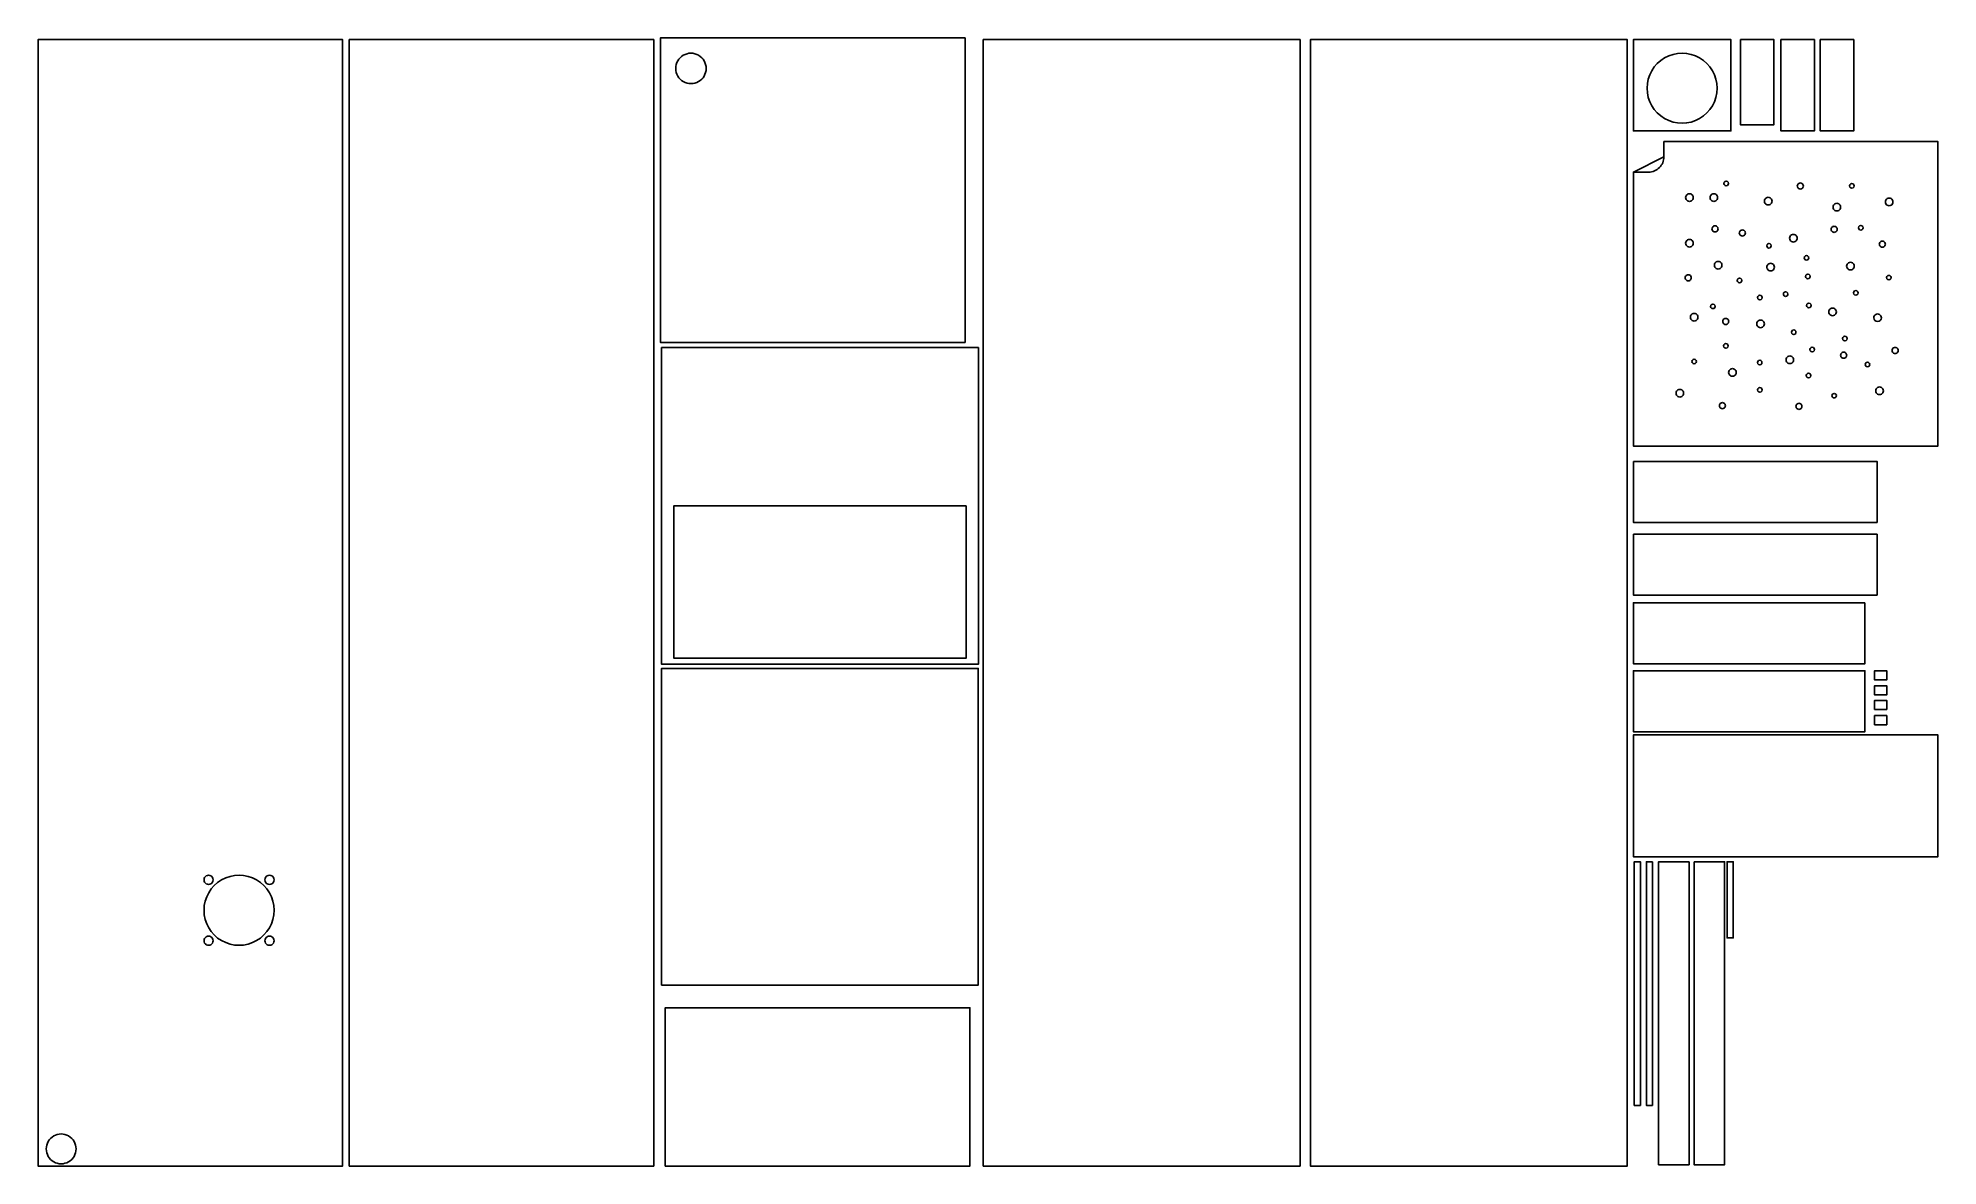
# Model space of a CAD drawing. Extents: x 8 to 631, y 222 to 593.
import ezdxf

# ---------------------------------------------------------------- set-up
doc = ezdxf.new("R2010")
doc.units = 0
doc.layers.get('0').update_dxf_attribs({"linetype": 'CONTINUOUS'})

msp = doc.modelspace()

# ---------------------------------------------------------------- linework, layer by layer
at = {"color": 7}
for points in [[(212.047802, 492.989264), (212.047802, 592.989233), (312.047805, 592.989233), (312.047805, 492.989264), (212.047802, 492.989264), (212.047802, 492.989264)], [(7.691421, 222.486816), (7.691421, 592.486793), (107.691422, 592.486793), (107.691422, 222.486816), (7.691421, 222.486816), (7.691421, 222.486816)], [(209.866038, 592.486793), (209.866038, 222.486816), (109.866041, 222.486816), (109.866041, 592.486793), (209.866038, 592.486793), (209.866038, 592.486793)], [(422.009739, 592.486793), (422.009739, 222.486816), (318.00975, 222.486816), (318.00975, 592.486793), (422.009739, 592.486793), (422.009739, 592.486793)], [(425.446021, 222.486816), (425.446021, 592.486793), (529.44601, 592.486793), (529.44601, 222.486816), (425.446021, 222.486816), (425.446021, 222.486816)], [(531.457069, 562.486816), (531.457069, 592.486793), (563.457062, 592.486793), (563.457062, 562.486816), (531.457069, 562.486816), (531.457069, 562.486816)], [(566.613915, 592.486793), (577.613921, 592.486793), (577.613921, 564.486815), (566.613915, 564.486815), (566.613915, 592.486793), (566.613915, 592.486793)], [(590.891207, 592.486793), (590.891207, 562.486816), (579.8912, 562.486816), (579.8912, 592.486793), (590.891207, 592.486793), (590.891207, 592.486793)], [(603.801688, 562.486816), (592.801682, 562.486816), (592.801682, 592.486793), (603.801688, 592.486793), (603.801688, 562.486816), (603.801688, 562.486816)], [(227.0478, 582.989253), (227.0478, 582.989253)], [(558.957057, 576.486816), (558.957057, 576.486816)], [(541.457078, 553.938576), (541.457078, 558.938574), (631.457067, 558.938574), (631.457067, 458.938577), (531.457069, 458.938577), (531.457069, 548.938273), (531.457069, 548.938273)], [(562.687216, 545.223794), (562.687216, 545.223794)], [(587.268574, 544.360981), (587.268574, 544.360981)], [(603.929732, 544.418501), (603.929732, 544.418501)], [(551.107836, 540.564598), (551.107836, 540.564598)], [(559.10782, 540.564598), (559.10782, 540.564598)], [(576.992242, 539.414179), (576.992242, 539.414179)], [(599.490744, 537.437949), (599.490744, 537.437949)], [(616.681689, 539.126574), (616.681689, 539.126574)], [(559.255874, 530.26835), (559.255874, 530.26835)], [(606.863319, 530.670996), (606.863319, 530.670996)], [(551.107836, 525.564597), (551.107836, 525.564597)], [(568.229157, 528.945368), (568.229157, 528.945368)], [(576.722325, 524.746342), (576.722325, 524.746342)], [(585.21775, 527.21974), (585.21775, 527.21974)], [(598.370124, 530.15331), (598.370124, 530.15331)], [(614.188369, 525.264031), (614.188369, 525.264031)], [(560.541255, 518.361516), (560.541255, 518.361516)], [(577.764543, 517.756078), (577.764543, 517.756078)], [(589.031814, 520.777397), (589.031814, 520.777397)], [(603.969582, 518.073911), (603.969582, 518.073911)], [(550.455197, 514.220009), (550.455197, 514.220009)], [(567.05881, 513.357196), (567.05881, 513.357196)], [(589.491977, 514.680178), (589.491977, 514.680178)], [(616.066642, 514.277532), (616.066642, 514.277532)], [(573.731249, 507.720143), (573.731249, 507.720143)], [(582.186824, 508.870563), (582.186824, 508.870563)], [(605.195188, 509.273209), (605.195188, 509.273209)], [(552.660905, 501.2778), (552.660905, 501.2778)], [(558.315622, 504.844096), (558.315622, 504.844096)], [(562.764658, 499.897296), (562.764658, 499.897296)], [(574.46133, 499.092003), (574.46133, 499.092003)], [(589.837107, 505.131703), (589.837107, 505.131703)], [(598.102436, 503.003428), (598.102436, 503.003428)], [(612.885321, 501.105235), (612.885321, 501.105235)], [(584.832799, 496.330998), (584.832799, 496.330998)], [(601.628887, 494.260246), (601.628887, 494.260246)], [(212.421634, 491.311791), (316.421629, 491.311791), (316.421629, 387.31179), (212.421634, 387.31179), (212.421634, 491.311791), (212.421634, 491.311791)], [(552.160892, 486.725003), (552.160892, 486.725003)], [(562.572182, 491.844364), (562.572182, 491.844364)], [(584.067327, 487.300211), (584.067327, 487.300211)], [(590.930012, 490.636425), (590.930012, 490.636425)], [(601.476262, 488.795755), (601.476262, 488.795755)], [(618.387412, 490.348821), (618.387412, 490.348821)], [(565.200461, 483.158705), (565.200461, 483.158705)], [(573.673732, 486.379876), (573.673732, 486.379876)], [(589.722073, 482.123327), (589.722073, 482.123327)], [(609.049102, 485.747145), (609.049102, 485.747145)], [(547.944181, 476.313712), (547.944181, 476.313712)], [(573.731249, 477.406609), (573.731249, 477.406609)], [(598.120131, 475.508419), (598.120131, 475.508419)], [(613.518035, 477.119005), (613.518035, 477.119005)], [(561.67178, 472.229725), (561.67178, 472.229725)], [(586.808411, 471.999644), (586.808411, 471.999644)], [(531.457069, 453.887062), (611.457079, 453.887062), (611.457079, 433.887062), (531.457069, 433.887062), (531.457069, 453.887062), (531.457069, 453.887062)], [(312.421637, 439.311791), (216.421631, 439.311791), (216.421631, 389.311789), (312.421637, 389.311789), (312.421637, 439.311791), (312.421637, 439.311791)], [(531.457069, 430.016974), (611.457079, 430.016974), (611.457079, 410.016972), (531.457069, 410.016972), (531.457069, 430.016974), (531.457069, 430.016974)], [(607.457058, 407.473879), (607.457058, 387.473879), (531.457069, 387.473879), (531.457069, 407.473879), (607.457058, 407.473879), (607.457058, 407.473879)], [(316.390528, 281.927514), (212.390536, 281.927514), (212.390536, 385.927516), (316.390528, 385.927516), (316.390528, 281.927514), (316.390528, 281.927514)], [(531.457069, 365.141748), (531.457069, 385.141747), (607.457058, 385.141747), (607.457058, 365.141748), (531.457069, 365.141748), (531.457069, 365.141748)], [(614.634421, 382.141747), (610.634429, 382.141747), (610.634429, 385.141747), (614.634421, 385.141747), (614.634421, 382.141747), (614.634421, 382.141747)], [(614.634421, 377.228459), (610.634429, 377.228459), (610.634429, 380.228459), (614.634421, 380.228459), (614.634421, 377.228459), (614.634421, 377.228459)], [(614.634421, 372.440074), (610.634429, 372.440074), (610.634429, 375.440073), (614.634421, 375.440073), (614.634421, 372.440074), (614.634421, 372.440074)], [(614.634421, 370.405042), (614.634421, 367.405043), (610.634429, 367.405043), (610.634429, 370.405042), (614.634421, 370.405042), (614.634421, 370.405042)], [(531.457069, 324.083852), (531.457069, 364.083855), (631.457067, 364.083855), (631.457067, 324.083852), (531.457069, 324.083852), (531.457069, 324.083852)], [(531.756027, 242.417787), (531.756027, 322.417784), (533.756023, 322.417784), (533.756023, 242.417787), (531.756027, 242.417787), (531.756027, 242.417787)], [(537.714331, 322.417784), (537.714331, 242.417787), (535.714335, 242.417787), (535.714335, 322.417784), (537.714331, 322.417784), (537.714331, 322.417784)], [(549.724721, 322.417784), (549.724721, 222.917786), (539.724713, 222.917786), (539.724713, 322.417784), (549.724721, 322.417784), (549.724721, 322.417784)], [(551.390538, 322.417784), (561.390546, 322.417784), (561.390546, 222.917786), (551.390538, 222.917786), (551.390538, 322.417784), (551.390538, 322.417784)], [(562.23106, 297.417786), (562.23106, 322.417784), (564.231056, 322.417784), (564.231056, 297.417786), (562.23106, 297.417786), (562.23106, 297.417786)], [(65.191423, 316.486813), (65.191423, 316.486813)], [(85.191422, 316.486813), (85.191422, 316.486813)], [(85.191422, 306.486814), (85.191422, 306.486814)], [(65.191423, 296.486814), (65.191423, 296.486814)], [(85.191422, 296.486814), (85.191422, 296.486814)], [(313.633697, 222.486816), (213.633682, 222.486816), (213.633682, 274.486816), (313.633697, 274.486816), (313.633697, 222.486816), (313.633697, 222.486816)], [(20.191421, 228.105553), (20.191421, 228.105553)]]:
    msp.add_lwpolyline(points, close=True, dxfattribs=at)
for points in [[(219.547315, 587.32078), (218.000064, 586.427243), (217.0472, 584.775981), (217.047801, 582.989253)], [(224.548286, 587.32078), (223.001034, 588.214318), (221.094567, 588.214318), (219.547315, 587.32078)], [(227.0478, 582.989253), (227.048401, 584.775981), (226.095537, 586.427243), (224.548286, 587.32078)], [(541.702906, 586.458118), (538.142679, 584.400637), (535.951921, 580.5988), (535.957074, 576.486816)], [(553.211226, 586.458118), (549.650999, 588.515599), (545.263132, 588.515599), (541.702906, 586.458118)], [(558.957057, 576.486816), (558.96221, 580.5988), (556.771452, 584.400637), (553.211226, 586.458118)], [(217.047801, 582.989253), (217.0472, 581.202525), (218.000064, 579.551263), (219.547315, 578.657726)], [(224.548286, 578.657726), (226.095537, 579.551263), (227.048401, 581.202525), (227.0478, 582.989253)], [(219.547315, 578.657726), (221.094567, 577.764189), (223.001034, 577.764189), (224.548286, 578.657726)], [(535.957074, 576.486816), (535.951921, 572.374832), (538.142679, 568.572996), (541.702906, 566.515515)], [(553.211226, 566.515515), (556.771452, 568.572996), (558.96221, 572.374832), (558.957057, 576.486816)], [(541.702906, 566.515515), (545.263132, 564.458034), (549.650999, 564.458034), (553.211226, 566.515515)], [(531.457069, 548.938273), (531.457069, 548.938273), (536.457059, 548.938578), (536.457059, 548.938578)], [(536.457059, 548.938578), (537.783145, 548.938573), (539.054919, 549.465355), (539.992604, 550.403037)], [(539.992604, 550.403037), (540.93029, 551.340719), (541.457077, 552.612491), (541.457078, 553.938576)], [(561.561196, 545.876282), (561.328623, 545.741514), (561.185956, 545.492589), (561.187233, 545.223794)], [(561.187233, 545.223794), (561.185956, 544.954999), (561.328623, 544.706073), (561.561196, 544.571306)], [(562.313253, 545.876282), (562.08068, 546.011049), (561.793769, 546.011049), (561.561196, 545.876282)], [(561.561196, 544.571306), (561.793769, 544.436538), (562.08068, 544.436538), (562.313253, 544.571306)], [(562.687216, 545.223794), (562.688493, 545.492589), (562.545826, 545.741514), (562.313253, 545.876282)], [(562.313253, 544.571306), (562.545826, 544.706073), (562.688493, 544.954999), (562.687216, 545.223794)], [(585.768002, 545.228663), (585.45831, 545.049588), (585.267867, 544.718719), (585.268578, 544.360981)], [(585.268578, 544.360981), (585.267867, 544.003243), (585.45831, 543.672374), (585.768002, 543.493299)], [(586.76915, 545.228663), (586.459457, 545.407737), (586.077695, 545.407737), (585.768002, 545.228663)], [(585.768002, 543.493299), (586.077695, 543.314225), (586.459457, 543.314225), (586.76915, 543.493299)], [(587.268574, 544.360981), (587.269285, 544.718719), (587.078842, 545.049588), (586.76915, 545.228663)], [(586.76915, 543.493299), (587.078842, 543.672374), (587.269285, 544.003243), (587.268574, 544.360981)], [(602.803713, 545.070989), (602.57114, 544.936221), (602.428472, 544.687296), (602.429749, 544.418501)], [(602.429749, 544.418501), (602.428472, 544.149706), (602.57114, 543.90078), (602.803713, 543.766013)], [(603.555769, 545.070989), (603.323196, 545.205756), (603.036285, 545.205756), (602.803713, 545.070989)], [(602.803713, 543.766013), (603.036285, 543.631245), (603.323196, 543.631245), (603.555769, 543.766013)], [(603.929732, 544.418501), (603.931009, 544.687296), (603.788342, 544.936221), (603.555769, 545.070989)], [(603.555769, 543.766013), (603.788342, 543.90078), (603.931009, 544.149706), (603.929732, 544.418501)], [(549.232829, 541.647134), (548.846076, 541.423842), (548.607827, 541.011182), (548.607827, 540.564598)], [(548.607827, 540.564598), (548.607827, 540.118015), (548.846076, 539.705354), (549.232829, 539.482063)], [(550.482833, 541.647134), (550.096081, 541.870426), (549.619582, 541.870426), (549.232829, 541.647134)], [(549.232829, 539.482063), (549.619582, 539.258771), (550.096081, 539.258771), (550.482833, 539.482063)], [(551.107836, 540.564598), (551.107836, 541.011182), (550.869586, 541.423842), (550.482833, 541.647134)], [(550.482833, 539.482063), (550.869586, 539.705354), (551.107836, 540.118015), (551.107836, 540.564598)], [(557.231416, 541.651211), (556.843947, 541.42683), (556.606084, 541.012344), (556.607839, 540.564598)], [(556.607839, 540.564598), (556.606084, 540.116853), (556.843947, 539.702367), (557.231416, 539.477986)], [(558.484243, 541.651211), (558.096774, 541.875591), (557.618885, 541.875591), (557.231416, 541.651211)], [(557.231416, 539.477986), (557.618885, 539.253605), (558.096774, 539.253605), (558.484243, 539.477986)], [(559.10782, 540.564598), (559.109574, 541.012344), (558.871712, 541.42683), (558.484243, 541.651211)], [(558.484243, 539.477986), (558.871712, 539.702367), (559.109574, 540.116853), (559.10782, 540.564598)], [(575.115838, 540.500791), (574.728369, 540.27641), (574.490507, 539.861924), (574.492261, 539.414179)], [(574.492261, 539.414179), (574.490507, 538.966433), (574.728369, 538.551947), (575.115838, 538.327566)], [(576.368665, 540.500791), (575.981196, 540.725172), (575.503307, 540.725172), (575.115838, 540.500791)], [(575.115838, 538.327566), (575.503307, 538.103186), (575.981196, 538.103186), (576.368665, 538.327566)], [(576.992242, 539.414179), (576.993996, 539.861924), (576.756134, 540.27641), (576.368665, 540.500791)], [(576.368665, 538.327566), (576.756134, 538.551947), (576.993996, 538.966433), (576.992242, 539.414179)], [(597.61434, 538.524561), (597.226871, 538.30018), (596.989008, 537.885694), (596.990763, 537.437949)], [(596.990763, 537.437949), (596.989008, 536.990203), (597.226871, 536.575717), (597.61434, 536.351336)], [(598.867166, 538.524561), (598.479697, 538.748942), (598.001809, 538.748942), (597.61434, 538.524561)], [(599.490744, 537.437949), (599.492498, 537.885694), (599.254636, 538.30018), (598.867166, 538.524561)], [(598.867166, 536.351336), (599.254636, 536.575717), (599.492498, 536.990203), (599.490744, 537.437949)], [(614.805286, 540.213187), (614.417816, 539.988806), (614.179954, 539.57432), (614.181708, 539.126574)], [(614.181708, 539.126574), (614.179954, 538.678829), (614.417816, 538.264343), (614.805286, 538.039962)], [(616.058112, 540.213187), (615.670643, 540.437568), (615.192755, 540.437568), (614.805286, 540.213187)], [(614.805286, 538.039962), (615.192755, 537.815581), (615.670643, 537.815581), (616.058112, 538.039962)], [(616.681689, 539.126574), (616.683444, 539.57432), (616.445581, 539.988806), (616.058112, 540.213187)], [(616.058112, 538.039962), (616.445581, 538.264343), (616.683444, 538.678829), (616.681689, 539.126574)], [(557.755302, 531.136032), (557.445609, 530.956957), (557.255166, 530.626088), (557.255878, 530.26835)], [(557.255878, 530.26835), (557.255166, 529.910612), (557.445609, 529.579743), (557.755302, 529.400668)], [(558.756449, 531.136032), (558.446757, 531.315106), (558.064994, 531.315106), (557.755302, 531.136032)], [(559.255874, 530.26835), (559.256585, 530.626088), (559.066142, 530.956957), (558.756449, 531.136032)], [(558.756449, 529.400668), (559.066142, 529.579743), (559.256585, 529.910612), (559.255874, 530.26835)], [(596.869552, 531.020992), (596.55986, 530.841917), (596.369417, 530.511049), (596.370128, 530.15331)], [(597.870699, 531.020992), (597.561007, 531.200067), (597.179245, 531.200067), (596.869552, 531.020992)], [(597.61434, 536.351336), (598.001809, 536.126956), (598.479697, 536.126956), (598.867166, 536.351336)], [(598.370124, 530.15331), (598.370835, 530.511049), (598.180392, 530.841917), (597.870699, 531.020992)], [(605.738311, 531.32052), (605.506258, 531.186545), (605.363308, 530.938948), (605.363308, 530.670996)], [(605.363308, 530.670996), (605.363308, 530.403045), (605.506258, 530.155448), (605.738311, 530.021472)], [(606.488317, 531.32052), (606.256264, 531.454496), (605.970364, 531.454496), (605.738311, 531.32052)], [(606.863319, 530.670996), (606.863319, 530.938948), (606.720369, 531.186545), (606.488317, 531.32052)], [(606.488317, 530.021472), (606.720369, 530.155448), (606.863319, 530.403045), (606.863319, 530.670996)], [(549.232829, 526.647133), (548.846076, 526.423841), (548.607827, 526.011181), (548.607827, 525.564597)], [(548.607827, 525.564597), (548.607827, 525.118014), (548.846076, 524.705353), (549.232829, 524.482062)], [(550.482833, 526.647133), (550.096081, 526.870425), (549.619582, 526.870425), (549.232829, 526.647133)], [(549.232829, 524.482062), (549.619582, 524.25877), (550.096081, 524.25877), (550.482833, 524.482062)], [(551.107836, 525.564597), (551.107836, 526.011181), (550.869586, 526.423841), (550.482833, 526.647133)], [(550.482833, 524.482062), (550.869586, 524.705353), (551.107836, 525.118014), (551.107836, 525.564597)], [(557.755302, 529.400668), (558.064994, 529.221593), (558.446757, 529.221593), (558.756449, 529.400668)], [(566.728586, 529.81305), (566.418893, 529.633975), (566.22845, 529.303107), (566.229161, 528.945368)], [(566.229161, 528.945368), (566.22845, 528.58763), (566.418893, 528.256761), (566.728586, 528.077687)], [(567.729733, 529.81305), (567.42004, 529.992125), (567.038278, 529.992125), (566.728586, 529.81305)], [(566.728586, 528.077687), (567.038278, 527.898612), (567.42004, 527.898612), (567.729733, 528.077687)], [(568.229157, 528.945368), (568.229868, 529.303107), (568.039426, 529.633975), (567.729733, 529.81305)], [(567.729733, 528.077687), (568.039426, 528.256761), (568.229868, 528.58763), (568.229157, 528.945368)], [(575.596305, 525.39883), (575.363732, 525.264062), (575.221065, 525.015137), (575.222342, 524.746342)], [(575.222342, 524.746342), (575.221065, 524.477547), (575.363732, 524.228622), (575.596305, 524.093854)], [(576.348361, 525.39883), (576.115789, 525.533597), (575.828878, 525.533597), (575.596305, 525.39883)], [(575.596305, 524.093854), (575.828878, 523.959086), (576.115789, 523.959086), (576.348361, 524.093854)], [(576.722325, 524.746342), (576.723602, 525.015137), (576.580934, 525.264062), (576.348361, 525.39883)], [(576.348361, 524.093854), (576.580934, 524.228622), (576.723602, 524.477547), (576.722325, 524.746342)], [(583.342743, 528.302276), (582.95599, 528.078984), (582.717741, 527.666324), (582.717741, 527.21974)], [(582.717741, 527.21974), (582.717741, 526.773157), (582.95599, 526.360496), (583.342743, 526.137205)], [(584.592747, 528.302276), (584.205995, 528.525568), (583.729496, 528.525568), (583.342743, 528.302276)], [(583.342743, 526.137205), (583.729496, 525.913913), (584.205995, 525.913913), (584.592747, 526.137205)], [(585.21775, 527.21974), (585.21775, 527.666324), (584.9795, 528.078984), (584.592747, 528.302276)], [(584.592747, 526.137205), (584.9795, 526.360496), (585.21775, 526.773157), (585.21775, 527.21974)], [(596.370128, 530.15331), (596.369417, 529.795572), (596.55986, 529.464704), (596.869552, 529.285629)], [(596.869552, 529.285629), (597.179245, 529.106554), (597.561007, 529.106554), (597.870699, 529.285629)], [(597.870699, 529.285629), (598.180392, 529.464704), (598.370835, 529.795572), (598.370124, 530.15331)], [(605.738311, 530.021472), (605.970364, 529.887497), (606.256264, 529.887497), (606.488317, 530.021472)], [(612.687777, 526.13177), (612.378074, 525.95268), (612.187637, 525.621786), (612.188373, 525.264031)], [(612.188373, 525.264031), (612.187637, 524.906276), (612.378074, 524.575381), (612.687777, 524.396291)], [(613.688965, 526.13177), (613.379262, 526.310861), (612.99748, 526.310861), (612.687777, 526.13177)], [(612.687777, 524.396291), (612.99748, 524.2172), (613.379262, 524.2172), (613.688965, 524.396291)], [(614.188369, 525.264031), (614.189105, 525.621786), (613.998668, 525.95268), (613.688965, 526.13177)], [(613.688965, 524.396291), (613.998668, 524.575381), (614.189105, 524.906276), (614.188369, 525.264031)], [(558.664851, 519.448128), (558.277382, 519.223747), (558.039519, 518.809261), (558.041274, 518.361516)], [(558.041274, 518.361516), (558.039519, 517.91377), (558.277382, 517.499284), (558.664851, 517.274903)], [(559.917678, 519.448128), (559.530209, 519.672509), (559.05232, 519.672509), (558.664851, 519.448128)], [(560.541255, 518.361516), (560.543009, 518.809261), (560.305147, 519.223747), (559.917678, 519.448128)], [(559.917678, 517.274903), (560.305147, 517.499284), (560.543009, 517.91377), (560.541255, 518.361516)], [(575.889536, 518.838614), (575.502784, 518.615322), (575.264534, 518.202662), (575.264534, 517.756078)], [(575.264534, 517.756078), (575.264534, 517.309495), (575.502784, 516.896835), (575.889536, 516.673543)], [(577.139541, 518.838614), (576.752788, 519.061906), (576.276289, 519.061906), (575.889536, 518.838614)], [(577.764543, 517.756078), (577.764543, 518.202662), (577.526294, 518.615322), (577.139541, 518.838614)], [(577.139541, 516.673543), (577.526294, 516.896835), (577.764543, 517.309495), (577.764543, 517.756078)], [(587.906805, 521.426921), (587.674753, 521.292945), (587.531803, 521.045348), (587.531803, 520.777397)], [(587.531803, 520.777397), (587.531803, 520.363181), (587.867592, 520.027392), (588.281808, 520.027392)], [(588.656811, 521.426921), (588.424758, 521.560897), (588.138858, 521.560897), (587.906805, 521.426921)], [(588.281808, 520.027392), (588.696025, 520.027392), (589.031814, 520.363181), (589.031814, 520.777397)], [(589.031814, 520.777397), (589.031814, 521.045348), (588.888864, 521.292945), (588.656811, 521.426921)], [(602.094575, 519.156447), (601.707822, 518.933155), (601.469573, 518.520495), (601.469573, 518.073911)], [(601.469573, 518.073911), (601.469573, 517.627328), (601.707822, 517.214668), (602.094575, 516.991376)], [(603.34458, 519.156447), (602.957827, 519.379739), (602.481328, 519.379739), (602.094575, 519.156447)], [(603.969582, 518.073911), (603.969582, 518.520495), (603.731332, 518.933155), (603.34458, 519.156447)], [(603.34458, 516.991376), (603.731332, 517.214668), (603.969582, 517.627328), (603.969582, 518.073911)], [(548.955179, 515.086045), (548.645774, 514.90741), (548.455173, 514.577279), (548.455173, 514.220009)], [(548.455173, 514.220009), (548.455173, 513.862739), (548.645774, 513.532608), (548.955179, 513.353973)], [(549.955191, 515.086045), (549.645786, 515.26468), (549.264584, 515.26468), (548.955179, 515.086045)], [(548.955179, 513.353973), (549.264584, 513.175338), (549.645786, 513.175338), (549.955191, 513.353973)], [(550.455197, 514.220009), (550.455197, 514.577279), (550.264596, 514.90741), (549.955191, 515.086045)], [(549.955191, 513.353973), (550.264596, 513.532608), (550.455197, 513.862739), (550.455197, 514.220009)], [(558.664851, 517.274903), (559.05232, 517.050523), (559.530209, 517.050523), (559.917678, 517.274903)], [(565.932782, 514.009709), (565.700204, 513.874935), (565.557539, 513.625999), (565.558827, 513.357196)], [(565.558827, 513.357196), (565.557539, 513.088394), (565.700204, 512.839458), (565.932782, 512.704684)], [(566.684855, 514.009709), (566.452278, 514.144483), (566.165359, 514.144483), (565.932782, 514.009709)], [(565.932782, 512.704684), (566.165359, 512.56991), (566.452278, 512.56991), (566.684855, 512.704684)], [(567.05881, 513.357196), (567.060098, 513.625999), (566.917433, 513.874935), (566.684855, 514.009709)], [(566.684855, 512.704684), (566.917433, 512.839458), (567.060098, 513.088394), (567.05881, 513.357196)], [(575.889536, 516.673543), (576.276289, 516.450251), (576.752788, 516.450251), (577.139541, 516.673543)], [(588.365949, 515.332691), (588.133372, 515.197916), (587.990706, 514.94898), (587.991994, 514.680178)], [(587.991994, 514.680178), (587.990706, 514.411376), (588.133372, 514.16244), (588.365949, 514.027665)], [(589.118023, 515.332691), (588.885445, 515.467465), (588.598526, 515.467465), (588.365949, 515.332691)], [(588.365949, 514.027665), (588.598526, 513.892891), (588.885445, 513.892891), (589.118023, 514.027665)], [(589.491977, 514.680178), (589.493265, 514.94898), (589.3506, 515.197916), (589.118023, 515.332691)], [(589.118023, 514.027665), (589.3506, 514.16244), (589.493265, 514.411376), (589.491977, 514.680178)], [(602.094575, 516.991376), (602.481328, 516.768084), (602.957827, 516.768084), (603.34458, 516.991376)], [(614.940623, 514.930019), (614.70805, 514.795252), (614.565382, 514.546327), (614.56666, 514.277532)], [(614.56666, 514.277532), (614.565382, 514.008736), (614.70805, 513.759811), (614.940623, 513.625044)], [(615.692679, 514.930019), (615.460106, 515.064787), (615.173196, 515.064787), (614.940623, 514.930019)], [(614.940623, 513.625044), (615.173196, 513.490276), (615.460106, 513.490276), (615.692679, 513.625044)], [(616.066642, 514.277532), (616.06792, 514.546327), (615.925252, 514.795252), (615.692679, 514.930019)], [(615.692679, 513.625044), (615.925252, 513.759811), (616.06792, 514.008736), (616.066642, 514.277532)], [(557.189602, 505.496584), (556.957029, 505.361816), (556.814362, 505.112891), (556.815639, 504.844096)], [(557.941659, 505.496584), (557.709086, 505.631351), (557.422175, 505.631351), (557.189602, 505.496584)], [(558.315622, 504.844096), (558.316899, 505.112891), (558.174232, 505.361816), (557.941659, 505.496584)], [(572.606241, 508.369667), (572.374188, 508.235692), (572.231238, 507.988095), (572.231238, 507.720143)], [(572.231238, 507.720143), (572.231238, 507.452192), (572.374188, 507.204595), (572.606241, 507.070619)], [(573.356246, 508.369667), (573.124194, 508.503643), (572.838293, 508.503643), (572.606241, 508.369667)], [(572.606241, 507.070619), (572.838293, 506.936644), (573.124194, 506.936644), (573.356246, 507.070619)], [(573.731249, 507.720143), (573.731249, 507.988095), (573.588299, 508.235692), (573.356246, 508.369667)], [(573.356246, 507.070619), (573.588299, 507.204595), (573.731249, 507.452192), (573.731249, 507.720143)], [(581.061816, 509.520087), (580.829763, 509.386111), (580.686813, 509.138514), (580.686813, 508.870563)], [(580.686813, 508.870563), (580.686813, 508.456346), (581.022602, 508.120558), (581.436819, 508.120558)], [(581.811821, 509.520087), (581.579769, 509.654062), (581.293868, 509.654062), (581.061816, 509.520087)], [(581.436819, 508.120558), (581.851035, 508.120558), (582.186824, 508.456346), (582.186824, 508.870563)], [(582.186824, 508.870563), (582.186824, 509.138514), (582.043874, 509.386111), (581.811821, 509.520087)], [(588.712098, 505.781227), (588.480046, 505.647251), (588.337096, 505.399654), (588.337096, 505.131703)], [(589.462104, 505.781227), (589.230051, 505.915202), (588.944151, 505.915202), (588.712098, 505.781227)], [(589.837107, 505.131703), (589.837107, 505.399654), (589.694156, 505.647251), (589.462104, 505.781227)], [(604.06916, 509.925722), (603.836583, 509.790948), (603.693918, 509.542012), (603.695206, 509.273209)], [(603.695206, 509.273209), (603.693918, 509.004407), (603.836583, 508.755471), (604.06916, 508.620697)], [(604.821234, 509.925722), (604.588657, 510.060496), (604.301737, 510.060496), (604.06916, 509.925722)], [(604.06916, 508.620697), (604.301737, 508.485923), (604.588657, 508.485923), (604.821234, 508.620697)], [(605.195188, 509.273209), (605.196476, 509.542012), (605.053811, 509.790948), (604.821234, 509.925722)], [(604.821234, 508.620697), (605.053811, 508.755471), (605.196476, 509.004407), (605.195188, 509.273209)], [(550.785898, 502.360336), (550.399145, 502.137044), (550.160896, 501.724384), (550.160896, 501.2778)], [(550.160896, 501.2778), (550.160896, 500.831217), (550.399145, 500.418556), (550.785898, 500.195265)], [(552.035902, 502.360336), (551.64915, 502.583628), (551.172651, 502.583628), (550.785898, 502.360336)], [(550.785898, 500.195265), (551.172651, 499.971973), (551.64915, 499.971973), (552.035902, 500.195265)], [(552.660905, 501.2778), (552.660905, 501.724384), (552.422655, 502.137044), (552.035902, 502.360336)], [(552.035902, 500.195265), (552.422655, 500.418556), (552.660905, 500.831217), (552.660905, 501.2778)], [(556.815639, 504.844096), (556.814362, 504.575301), (556.957029, 504.326375), (557.189602, 504.191608)], [(557.189602, 504.191608), (557.422175, 504.05684), (557.709086, 504.05684), (557.941659, 504.191608)], [(557.941659, 504.191608), (558.174232, 504.326375), (558.316899, 504.575301), (558.315622, 504.844096)], [(561.264086, 500.764978), (560.954394, 500.585903), (560.763951, 500.255034), (560.764662, 499.897296)], [(560.764662, 499.897296), (560.763951, 499.539558), (560.954394, 499.208689), (561.264086, 499.029614)], [(562.265233, 500.764978), (561.955541, 500.944053), (561.573779, 500.944053), (561.264086, 500.764978)], [(561.264086, 499.029614), (561.573779, 498.85054), (561.955541, 498.85054), (562.265233, 499.029614)], [(562.764658, 499.897296), (562.765369, 500.255034), (562.574926, 500.585903), (562.265233, 500.764978)], [(562.265233, 499.029614), (562.574926, 499.208689), (562.765369, 499.539558), (562.764658, 499.897296)], [(572.586323, 500.174539), (572.19957, 499.951247), (571.96132, 499.538587), (571.96132, 499.092003)], [(571.96132, 499.092003), (571.96132, 498.64542), (572.19957, 498.232759), (572.586323, 498.009468)], [(573.836327, 500.174539), (573.449575, 500.397831), (572.973075, 500.397831), (572.586323, 500.174539)], [(574.46133, 499.092003), (574.46133, 499.538587), (574.22308, 499.951247), (573.836327, 500.174539)], [(573.836327, 498.009468), (574.22308, 498.232759), (574.46133, 498.64542), (574.46133, 499.092003)], [(588.337096, 505.131703), (588.337096, 504.863752), (588.480046, 504.616154), (588.712098, 504.482179)], [(588.712098, 504.482179), (588.944151, 504.348203), (589.230051, 504.348203), (589.462104, 504.482179)], [(589.462104, 504.482179), (589.694156, 504.616154), (589.837107, 504.863752), (589.837107, 505.131703)], [(596.227429, 504.085964), (595.840676, 503.862672), (595.602427, 503.450012), (595.602427, 503.003428)], [(595.602427, 503.003428), (595.602427, 502.556845), (595.840676, 502.144184), (596.227429, 501.920893)], [(597.477434, 504.085964), (597.090681, 504.309256), (596.614182, 504.309256), (596.227429, 504.085964)], [(596.227429, 501.920893), (596.614182, 501.697601), (597.090681, 501.697601), (597.477434, 501.920893)], [(598.102436, 503.003428), (598.102436, 503.450012), (597.864186, 503.862672), (597.477434, 504.085964)], [(597.477434, 501.920893), (597.864186, 502.144184), (598.102436, 502.556845), (598.102436, 503.003428)], [(611.010314, 502.187771), (610.623561, 501.96448), (610.385311, 501.551819), (610.385312, 501.105235)], [(610.385312, 501.105235), (610.385312, 500.414877), (610.944958, 499.855231), (611.635316, 499.855231)], [(612.260318, 502.187771), (611.873566, 502.411063), (611.397067, 502.411063), (611.010314, 502.187771)], [(611.635316, 499.855231), (612.325674, 499.855231), (612.885321, 500.414877), (612.885321, 501.105235)], [(612.885321, 501.105235), (612.885321, 501.551819), (612.647071, 501.96448), (612.260318, 502.187771)], [(572.586323, 498.009468), (572.973075, 497.786176), (573.449575, 497.786176), (573.836327, 498.009468)], [(583.70779, 496.980522), (583.475738, 496.846546), (583.332788, 496.598949), (583.332788, 496.330998)], [(583.332788, 496.330998), (583.332788, 496.063047), (583.475738, 495.81545), (583.70779, 495.681474)], [(584.457796, 496.980522), (584.225743, 497.114497), (583.939843, 497.114497), (583.70779, 496.980522)], [(583.70779, 495.681474), (583.939843, 495.547498), (584.225743, 495.547498), (584.457796, 495.681474)], [(584.832799, 496.330998), (584.832799, 496.598949), (584.689848, 496.846546), (584.457796, 496.980522)], [(584.457796, 495.681474), (584.689848, 495.81545), (584.832799, 496.063047), (584.832799, 496.330998)], [(600.502859, 494.912759), (600.270282, 494.777984), (600.127617, 494.529048), (600.128904, 494.260246)], [(600.128904, 494.260246), (600.127617, 493.991444), (600.270282, 493.742507), (600.502859, 493.607733)], [(601.254933, 494.912759), (601.022356, 495.047533), (600.735436, 495.047533), (600.502859, 494.912759)], [(600.502859, 493.607733), (600.735436, 493.472959), (601.022356, 493.472959), (601.254933, 493.607733)], [(601.628887, 494.260246), (601.630175, 494.529048), (601.48751, 494.777984), (601.254933, 494.912759)], [(601.254933, 493.607733), (601.48751, 493.742507), (601.630175, 493.991444), (601.628887, 494.260246)], [(551.034863, 487.377516), (550.802286, 487.242741), (550.659621, 486.993805), (550.660909, 486.725003)], [(550.660909, 486.725003), (550.659621, 486.456201), (550.802286, 486.207264), (551.034863, 486.07249)], [(551.786937, 487.377516), (551.55436, 487.51229), (551.26744, 487.51229), (551.034863, 487.377516)], [(552.160892, 486.725003), (552.162179, 486.993805), (552.019514, 487.242741), (551.786937, 487.377516)], [(551.786937, 486.07249), (552.019514, 486.207264), (552.162179, 486.456201), (552.160892, 486.725003)], [(561.446154, 492.496877), (561.213577, 492.362103), (561.070911, 492.113167), (561.072199, 491.844364)], [(561.072199, 491.844364), (561.070911, 491.575562), (561.213577, 491.326626), (561.446154, 491.191852)], [(562.198228, 492.496877), (561.96565, 492.631651), (561.678731, 492.631651), (561.446154, 492.496877)], [(561.446154, 491.191852), (561.678731, 491.057078), (561.96565, 491.057078), (562.198228, 491.191852)], [(562.572182, 491.844364), (562.57347, 492.113167), (562.430805, 492.362103), (562.198228, 492.496877)], [(562.198228, 491.191852), (562.430805, 491.326626), (562.57347, 491.575562), (562.572182, 491.844364)], [(572.548724, 487.0294), (572.316671, 486.895424), (572.173721, 486.647827), (572.173721, 486.379876)], [(573.298729, 487.0294), (573.066677, 487.163376), (572.780776, 487.163376), (572.548724, 487.0294)], [(573.673732, 486.379876), (573.673732, 486.647827), (573.530782, 486.895424), (573.298729, 487.0294)], [(582.192321, 488.382747), (581.805568, 488.159455), (581.567318, 487.746795), (581.567318, 487.300211)], [(581.567318, 487.300211), (581.567318, 486.853628), (581.805568, 486.440967), (582.192321, 486.217676)], [(583.442325, 488.382747), (583.055572, 488.606039), (582.579073, 488.606039), (582.192321, 488.382747)], [(584.067327, 487.300211), (584.067327, 487.746795), (583.829078, 488.159455), (583.442325, 488.382747)], [(583.442325, 486.217676), (583.829078, 486.440967), (584.067327, 486.853628), (584.067327, 487.300211)], [(589.805004, 491.285949), (589.572951, 491.151973), (589.430001, 490.904376), (589.430001, 490.636425)], [(589.430001, 490.636425), (589.430001, 490.368474), (589.572951, 490.120877), (589.805004, 489.986901)], [(590.555009, 491.285949), (590.322957, 491.419925), (590.037056, 491.419925), (589.805004, 491.285949)], [(589.805004, 489.986901), (590.037056, 489.852926), (590.322957, 489.852926), (590.555009, 489.986901)], [(590.930012, 490.636425), (590.930012, 490.904376), (590.787062, 491.151973), (590.555009, 491.285949)], [(590.555009, 489.986901), (590.787062, 490.120877), (590.930012, 490.368474), (590.930012, 490.636425)], [(599.97569, 489.663436), (599.665997, 489.484362), (599.475554, 489.153493), (599.476266, 488.795755)], [(599.476266, 488.795755), (599.475554, 488.438016), (599.665997, 488.107148), (599.97569, 487.928073)], [(600.976837, 489.663436), (600.667145, 489.842511), (600.285382, 489.842511), (599.97569, 489.663436)], [(599.97569, 487.928073), (600.285382, 487.748998), (600.667145, 487.748998), (600.976837, 487.928073)], [(601.476262, 488.795755), (601.476973, 489.153493), (601.28653, 489.484362), (600.976837, 489.663436)], [(600.976837, 487.928073), (601.28653, 488.107148), (601.476973, 488.438016), (601.476262, 488.795755)], [(616.886841, 491.216503), (616.577148, 491.037428), (616.386705, 490.706559), (616.387416, 490.348821)], [(616.387416, 490.348821), (616.386705, 489.991083), (616.577148, 489.660214), (616.886841, 489.481139)], [(617.887988, 491.216503), (617.578295, 491.395577), (617.196533, 491.395577), (616.886841, 491.216503)], [(616.886841, 489.481139), (617.196533, 489.302064), (617.578295, 489.302064), (617.887988, 489.481139)], [(618.387412, 490.348821), (618.388123, 490.706559), (618.19768, 491.037428), (617.887988, 491.216503)], [(617.887988, 489.481139), (618.19768, 489.660214), (618.388123, 489.991083), (618.387412, 490.348821)], [(551.034863, 486.07249), (551.26744, 485.937716), (551.55436, 485.937716), (551.786937, 486.07249)], [(563.325454, 484.241241), (562.938702, 484.017949), (562.700452, 483.605288), (562.700452, 483.158705)], [(562.700452, 483.158705), (562.700452, 482.712121), (562.938702, 482.299461), (563.325454, 482.076169)], [(564.575459, 484.241241), (564.188706, 484.464532), (563.712207, 484.464532), (563.325454, 484.241241)], [(563.325454, 482.076169), (563.712207, 481.852877), (564.188706, 481.852877), (564.575459, 482.076169)], [(565.200461, 483.158705), (565.200461, 483.605288), (564.962212, 484.017949), (564.575459, 484.241241)], [(564.575459, 482.076169), (564.962212, 482.299461), (565.200461, 482.712121), (565.200461, 483.158705)], [(572.173721, 486.379876), (572.173721, 486.111925), (572.316671, 485.864328), (572.548724, 485.730352)], [(572.548724, 485.730352), (572.780776, 485.596377), (573.066677, 485.596377), (573.298729, 485.730352)], [(573.298729, 485.730352), (573.530782, 485.864328), (573.673732, 486.111925), (573.673732, 486.379876)], [(582.192321, 486.217676), (582.579073, 485.994384), (583.055572, 485.994384), (583.442325, 486.217676)], [(588.597065, 482.772851), (588.365012, 482.638875), (588.222062, 482.391278), (588.222062, 482.123327)], [(588.222062, 482.123327), (588.222062, 481.855376), (588.365012, 481.607779), (588.597065, 481.473803)], [(589.34707, 482.772851), (589.115018, 482.906827), (588.829117, 482.906827), (588.597065, 482.772851)], [(588.597065, 481.473803), (588.829117, 481.339828), (589.115018, 481.339828), (589.34707, 481.473803)], [(589.722073, 482.123327), (589.722073, 482.391278), (589.579123, 482.638875), (589.34707, 482.772851)], [(589.34707, 481.473803), (589.579123, 481.607779), (589.722073, 481.855376), (589.722073, 482.123327)], [(607.924094, 486.396669), (607.692041, 486.262694), (607.549091, 486.015096), (607.549091, 485.747145)], [(607.549091, 485.747145), (607.549091, 485.332929), (607.88488, 484.99714), (608.299097, 484.99714)], [(608.6741, 486.396669), (608.442047, 486.530645), (608.156146, 486.530645), (607.924094, 486.396669)], [(608.299097, 484.99714), (608.713313, 484.99714), (609.049102, 485.332929), (609.049102, 485.747145)], [(609.049102, 485.747145), (609.049102, 486.015096), (608.906152, 486.262694), (608.6741, 486.396669)], [(546.069174, 477.396248), (545.682422, 477.172956), (545.444172, 476.760296), (545.444172, 476.313712)], [(545.444172, 476.313712), (545.444172, 475.867129), (545.682422, 475.454468), (546.069174, 475.231177)], [(547.319179, 477.396248), (546.932426, 477.61954), (546.455927, 477.61954), (546.069174, 477.396248)], [(546.069174, 475.231177), (546.455927, 475.007885), (546.932426, 475.007885), (547.319179, 475.231177)], [(547.944181, 476.313712), (547.944181, 476.760296), (547.705932, 477.172956), (547.319179, 477.396248)], [(547.319179, 475.231177), (547.705932, 475.454468), (547.944181, 475.867129), (547.944181, 476.313712)], [(572.606241, 478.056133), (572.374188, 477.922158), (572.231238, 477.67456), (572.231238, 477.406609)], [(572.231238, 477.406609), (572.231238, 477.138658), (572.374188, 476.891061), (572.606241, 476.757085)], [(573.356246, 478.056133), (573.124194, 478.190109), (572.838293, 478.190109), (572.606241, 478.056133)], [(572.606241, 476.757085), (572.838293, 476.62311), (573.124194, 476.62311), (573.356246, 476.757085)], [(573.731249, 477.406609), (573.731249, 477.67456), (573.588299, 477.922158), (573.356246, 478.056133)], [(573.356246, 476.757085), (573.588299, 476.891061), (573.731249, 477.138658), (573.731249, 477.406609)], [(596.995123, 476.157943), (596.76307, 476.023968), (596.62012, 475.776371), (596.62012, 475.508419)], [(596.62012, 475.508419), (596.62012, 475.094203), (596.955909, 474.758414), (597.370126, 474.758414)], [(597.745129, 476.157943), (597.513076, 476.291919), (597.227176, 476.291919), (596.995123, 476.157943)], [(597.370126, 474.758414), (597.784342, 474.758414), (598.120131, 475.094203), (598.120131, 475.508419)], [(598.120131, 475.508419), (598.120131, 475.776371), (597.977181, 476.023968), (597.745129, 476.157943)], [(611.641631, 478.205618), (611.254162, 477.981237), (611.016299, 477.56675), (611.018054, 477.119005)], [(611.018054, 477.119005), (611.016299, 476.67126), (611.254162, 476.256773), (611.641631, 476.032393)], [(612.894458, 478.205618), (612.506989, 478.429998), (612.0291, 478.429998), (611.641631, 478.205618)], [(611.641631, 476.032393), (612.0291, 475.808012), (612.506989, 475.808012), (612.894458, 476.032393)], [(613.518035, 477.119005), (613.519789, 477.56675), (613.281927, 477.981237), (612.894458, 478.205618)], [(612.894458, 476.032393), (613.281927, 476.256773), (613.519789, 476.67126), (613.518035, 477.119005)], [(560.171762, 473.095761), (559.862357, 472.917126), (559.671756, 472.586995), (559.671756, 472.229725)], [(559.671756, 472.229725), (559.671756, 471.872455), (559.862357, 471.542324), (560.171762, 471.363689)], [(561.171774, 473.095761), (560.86237, 473.274396), (560.481167, 473.274396), (560.171762, 473.095761)], [(560.171762, 471.363689), (560.481167, 471.185054), (560.86237, 471.185054), (561.171774, 471.363689)], [(561.67178, 472.229725), (561.67178, 472.586995), (561.481179, 472.917126), (561.171774, 473.095761)], [(561.171774, 471.363689), (561.481179, 471.542324), (561.67178, 471.872455), (561.67178, 472.229725)], [(585.307839, 472.867325), (584.998146, 472.68825), (584.807704, 472.357382), (584.808415, 471.999644)], [(584.808415, 471.999644), (584.807704, 471.641905), (584.998146, 471.311037), (585.307839, 471.131962)], [(586.308986, 472.867325), (585.999294, 473.0464), (585.617532, 473.0464), (585.307839, 472.867325)], [(585.307839, 471.131962), (585.617532, 470.952887), (585.999294, 470.952887), (586.308986, 471.131962)], [(586.808411, 471.999644), (586.809122, 472.357382), (586.618679, 472.68825), (586.308986, 472.867325)], [(586.308986, 471.131962), (586.618679, 471.311037), (586.809122, 471.641905), (586.808411, 471.999644)], [(79.442463, 316.449108), (75.883822, 318.504186), (71.499023, 318.504186), (67.940382, 316.449108)], [(67.940382, 316.449108), (64.381741, 314.394031), (62.190136, 310.596226), (62.191423, 306.486814)], [(62.941157, 317.786618), (62.476921, 317.518465), (62.191094, 317.022931), (62.191423, 316.486813)], [(62.191423, 316.486813), (62.191094, 315.950696), (62.476921, 315.455162), (62.941157, 315.187009)], [(64.441689, 317.786618), (63.977452, 318.054772), (63.405394, 318.054772), (62.941157, 317.786618)], [(62.941157, 315.187009), (63.405394, 314.918855), (63.977452, 314.918855), (64.441689, 315.187009)], [(65.191423, 316.486813), (65.191752, 317.022931), (64.905925, 317.518465), (64.441689, 317.786618)], [(64.441689, 315.187009), (64.905925, 315.455162), (65.191752, 315.950696), (65.191423, 316.486813)], [(85.191422, 306.486814), (85.19271, 310.596226), (83.001104, 314.394031), (79.442463, 316.449108)], [(82.941157, 317.786618), (82.47692, 317.518465), (82.191094, 317.022931), (82.191423, 316.486813)], [(82.191423, 316.486813), (82.191094, 315.950696), (82.47692, 315.455162), (82.941157, 315.187009)], [(84.441688, 317.786618), (83.977451, 318.054772), (83.405393, 318.054772), (82.941157, 317.786618)], [(82.941157, 315.187009), (83.405393, 314.918855), (83.977451, 314.918855), (84.441688, 315.187009)], [(85.191422, 316.486813), (85.191751, 317.022931), (84.905925, 317.518465), (84.441688, 317.786618)], [(84.441688, 315.187009), (84.905925, 315.455162), (85.191751, 315.950696), (85.191422, 316.486813)], [(62.191423, 306.486814), (62.190136, 302.377401), (64.381741, 298.579597), (67.940382, 296.524519)], [(79.442463, 296.524519), (83.001104, 298.579597), (85.19271, 302.377401), (85.191422, 306.486814)], [(62.941157, 297.786619), (62.476921, 297.518465), (62.191094, 297.022931), (62.191423, 296.486814)], [(62.191423, 296.486814), (62.191094, 295.950696), (62.476921, 295.455163), (62.941157, 295.187009)], [(64.441689, 297.786619), (63.977452, 298.054773), (63.405394, 298.054773), (62.941157, 297.786619)], [(62.941157, 295.187009), (63.405394, 294.918855), (63.977452, 294.918855), (64.441689, 295.187009)], [(65.191423, 296.486814), (65.191752, 297.022931), (64.905925, 297.518465), (64.441689, 297.786619)], [(64.441689, 295.187009), (64.905925, 295.455163), (65.191752, 295.950696), (65.191423, 296.486814)], [(67.940382, 296.524519), (71.499023, 294.469441), (75.883822, 294.469441), (79.442463, 296.524519)], [(82.941157, 297.786619), (82.47692, 297.518465), (82.191094, 297.022931), (82.191423, 296.486814)], [(82.191423, 296.486814), (82.191094, 295.950696), (82.47692, 295.455163), (82.941157, 295.187009)], [(84.441688, 297.786619), (83.977451, 298.054773), (83.405393, 298.054773), (82.941157, 297.786619)], [(82.941157, 295.187009), (83.405393, 294.918855), (83.977451, 294.918855), (84.441688, 295.187009)], [(85.191422, 296.486814), (85.191751, 297.022931), (84.905925, 297.518465), (84.441688, 297.786619)], [(84.441688, 295.187009), (84.905925, 295.455163), (85.191751, 295.950696), (85.191422, 296.486814)], [(12.841421, 232.349077), (11.325356, 231.473777), (10.391421, 229.856154), (10.391421, 228.105553)], [(17.741421, 232.349077), (16.225356, 233.224378), (14.357486, 233.224378), (12.841421, 232.349077)], [(20.191421, 228.105553), (20.191421, 229.856154), (19.257487, 231.473777), (17.741421, 232.349077)], [(10.391421, 228.105553), (10.391421, 226.354951), (11.325356, 224.737329), (12.841421, 223.862028)], [(17.741421, 223.862028), (19.257487, 224.737329), (20.191421, 226.354951), (20.191421, 228.105553)], [(12.841421, 223.862028), (14.357486, 222.986728), (16.225356, 222.986728), (17.741421, 223.862028)]]:
    msp.add_open_spline(points, degree=3, dxfattribs=at)

doc.saveas('drawing.dxf')
